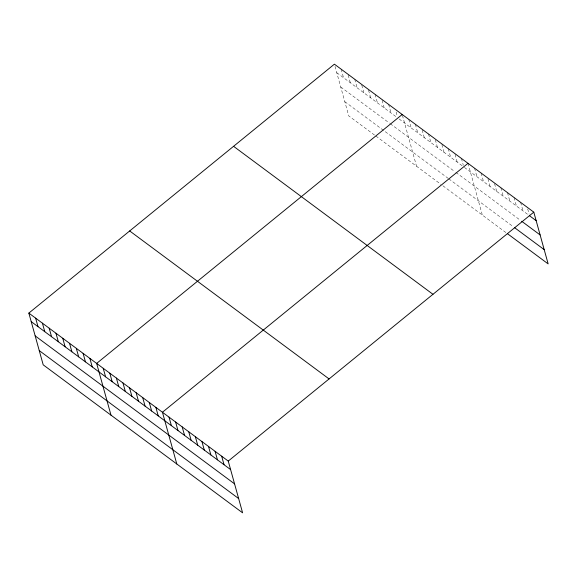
<?xml version="1.0" encoding="UTF-8"?>
<svg xmlns="http://www.w3.org/2000/svg" width="577" height="577" viewBox="0 0 577 577"><rect width="100%" height="100%" fill="white"/><g stroke="black" fill="none" stroke-linecap="round" stroke-linejoin="round"><path stroke-width="0.43" stroke-dasharray="2.88 2.16" d="M336.766 72.695L396.421 116.972M399.133 118.985L462.466 165.981M464.442 167.445L528.265 214.817M340.718 86.961L389.533 123.182M390.211 123.687L454.575 171.456M455.895 172.436L520.382 220.291M344.794 101.653L448.127 178.336M448.783 178.827L513.27 226.682M374.509 135.04L348.753 115.919L334.638 65.021M375.865 136.042L440.893 184.301M442.869 185.765L506.693 233.137M527.695 208.975L529.109 214.089M520.642 202.39L523 210.908M514.057 197.507L516.422 206.025M507.479 192.624L509.844 201.142M500.901 187.734L503.259 196.259M494.554 183.71L496.682 191.376M487.976 178.82L490.104 186.494M481.16 173.086L483.519 181.611M474.575 168.203L476.941 176.728M467.997 163.32L482.35 215.07M461.42 158.437L463.309 165.253M455.073 154.405L457.2 162.079M448.257 148.671L450.623 157.196M441.91 144.639L444.038 152.314M435.332 139.757L437.46 147.423M428.516 134.023L430.882 142.541M422.169 129.991L424.297 137.658M415.353 124.25L417.719 132.775M408.776 119.367L411.141 127.892M402.429 115.335L416.544 166.234M396.125 112.01L397.308 116.273M388.638 104.423L390.997 112.948M382.097 100.247L384.217 107.913M375.079 94.361L377.437 102.886M368.537 90.178L370.665 97.852M361.757 85.151L363.885 92.818M354.74 79.265L357.105 87.791M348.198 75.089L350.326 82.756M341.18 69.204L343.546 77.729"/><path stroke-width="0.87" d="M28.85 313.102L228.247 461.081L242.6 512.83L43.203 364.844L28.85 313.102L334.4 64.17L533.797 212.156L548.15 263.898L507.356 233.62M402.198 114.484L96.647 363.416L110.993 415.159M467.997 163.32L162.447 412.245L176.8 463.995M228.247 461.081L533.797 212.156M529.585 215.798L536.163 220.681M521.695 221.265L540.122 234.94M514.583 227.663L544.198 249.639M233.57 146.32L432.966 294.299M129.681 230.951L329.085 378.938M31.216 321.62L230.612 469.606M35.168 335.886L234.572 483.872M39.243 350.585L238.647 498.564M221.669 456.198L224.035 464.723M215.091 451.315L217.457 459.84M208.506 446.432L210.872 454.957M201.928 441.549L204.294 450.074M195.351 436.666L197.716 445.192M188.766 431.784L191.131 440.301M182.188 426.901L184.553 435.419M175.61 422.018L177.976 430.536M169.025 417.128L171.391 425.653M155.869 407.362L158.235 415.887M149.284 402.479L151.65 411.004M142.707 397.596L145.072 406.121M136.129 392.713L138.494 401.239M129.544 387.831L131.909 396.356M122.966 382.948L125.332 391.473M116.388 378.065L118.754 386.59M109.803 373.182L112.169 381.707M103.225 368.299L105.591 376.817M89.868 358.382L92.233 366.907M83.088 353.348L85.454 361.873M76.308 348.32L78.674 356.846M69.528 343.286L71.894 351.811M62.749 338.259L65.114 346.777M55.969 333.225L58.335 341.75M49.189 328.19L51.555 336.716M42.409 323.163L44.775 331.688M35.63 318.129L37.995 326.654"/></g></svg>
